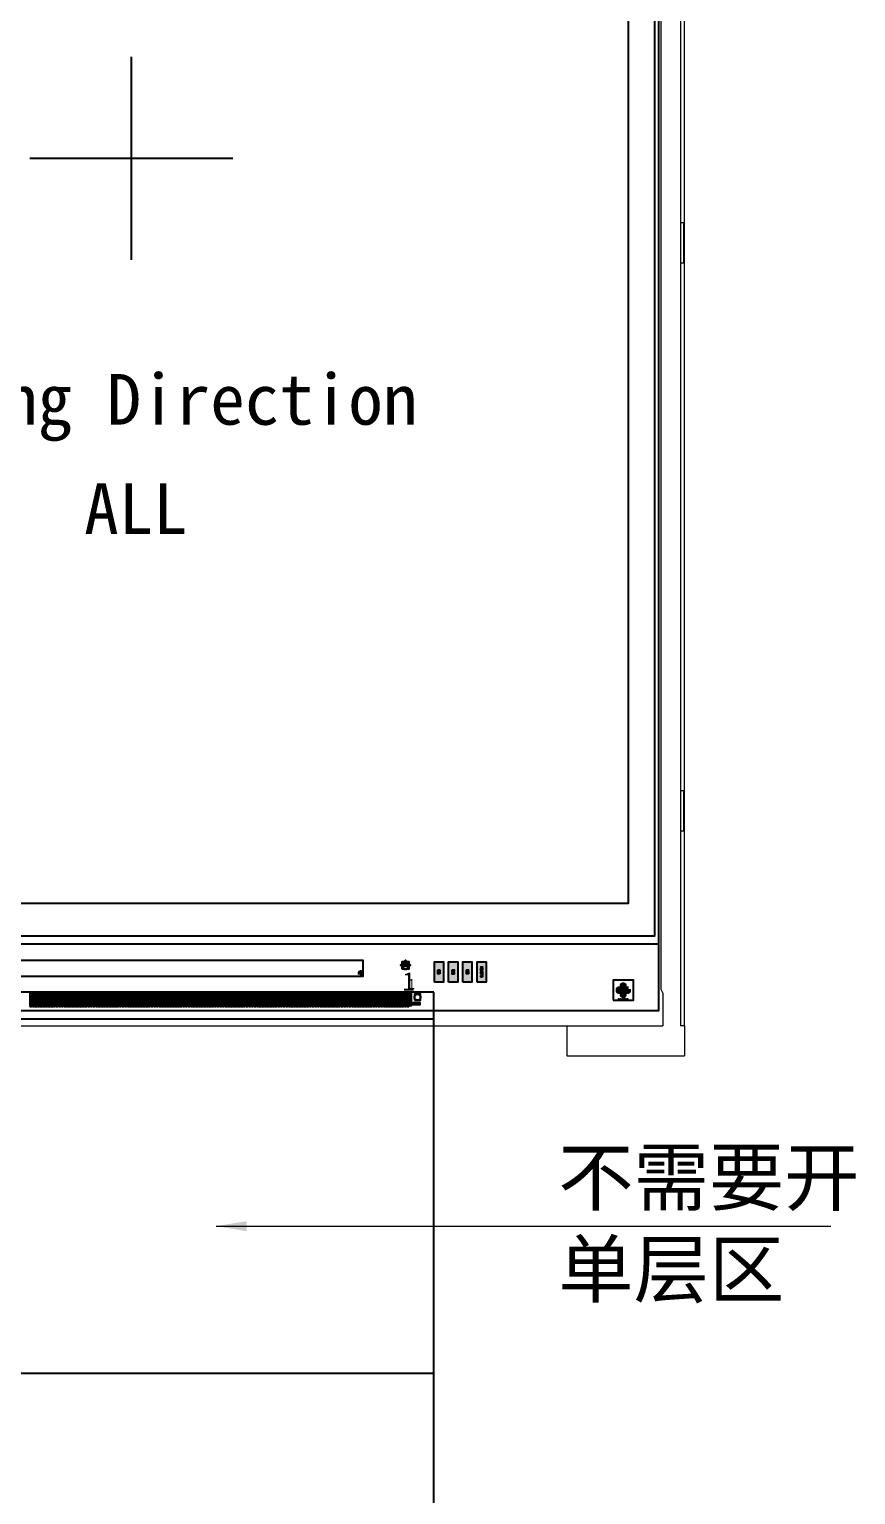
# Model space of a CAD drawing. Header units: millimetres. Extents: x 3591 to 3921, y -16490 to -16261.
# Drawn here: x 3677.7 to 3718.4, y -16396.8 to -16324.6 of the extents above; entities that cross this region are included whole.
import ezdxf
from ezdxf.enums import TextEntityAlignment as Align

# ---------------------------------------------------------------- set-up
doc = ezdxf.new("R2010")
doc.units = ezdxf.units.MM
doc.layers.get('0').update_dxf_attribs({"lineweight": 20})
doc.layers.add('GATE.drawing', color=3, linetype='Continuous', lineweight=100)
doc.layers.add('L248.drawing', color=211, linetype='Continuous', lineweight=100)
for name, color, linetype in [('HVGA_35_1_new_view_1_BL3', 7, 'Continuous'), ('L114.drawing', 7, 'Continuous'), ('L127.drawing', 7, 'Continuous'), ('L34.drawing', 7, 'Continuous'), ('L4', 120, 'Continuous'), ('L63', 6, 'Continuous'), ('LAYOUT.drawing', 7, 'Continuous'), ('MFPC', 30, 'Continuous'), ('OUTLINE.drawing', 202, 'Continuous'), ('unset.drawing', 7, 'Continuous')]:
    doc.layers.add(name, color=color, linetype=linetype)
doc.styles.add('ROMANS', font='ROMANS.shx')
doc.styles.add('W0$254', font='simplex', dxfattribs={"width": 0.75})
doc.styles.add('宋', font='SimSun.ttf', dxfattribs={"height": 2})
doc.styles.add('宋体', font='SimSun.ttf')
doc.dimstyles.new('DIM', dxfattribs={"dimtxt": 2, "dimasz": 1.5, "dimexe": 0.5, "dimexo": 0.5, "dimgap": 0.5, "dimtad": 0, "dimzin": 9, "dimdsep": 46, "dimtxsty": 'ROMANS', "dimcen": 0, "dimclrd": 3, "dimclre": 3, "dimclrt": 2, "dimadec": 0, "dimazin": 0, "dimtp": 0.01, "dimtm": 0.01, "dimtfac": 0.8, "dimtmove": 0, "dimatfit": 3, "dimfxl": 1, "dimtolj": 1, "dimlwd": 18, "dimlwe": 18, "dimarcsym": 0})

# ---------------------------------------------------------------- blocks, each defined once
blk = doc.blocks.new('CELLTEST_PAD')
at = {"linetype": 'Continuous'}
blk.add_hatch(color=3, dxfattribs=at).paths.add_polyline_path([(-0.225, -0.5), (-0.225, 0.5), (0.225, 0.5), (0.225, -0.5)])
at = {"layer": 'L63', "color": 5, "linetype": 'Continuous'}
blk.add_lwpolyline([(-0.225, -0.5), (-0.225, 0.5), (0.225, 0.5), (0.225, -0.5), (-0.225, -0.5)], close=True, dxfattribs=at)
blk = doc.blocks.new('CT_PAD_ALL')
at = {"layer": 'L4'}
for points in [[(0.9765, 0.662), (0.8765, 0.662), (0.8765, 0.742), (0.8965, 0.762), (0.9565, 0.762), (0.9765, 0.742), (0.9765, 0.682), (0.9565, 0.682), (0.9565, 0.732), (0.9465, 0.742), (0.9065, 0.742), (0.8965, 0.732), (0.8965, 0.682), (0.9765, 0.682), (0.9765, 0.662)], [(33.9165, 0.6645), (33.8365, 0.6645), (33.8365, 0.6805), (33.8845, 0.7285), (33.8365, 0.7285), (33.8365, 0.7445), (33.9165, 0.7445), (33.9165, 0.7285), (33.8685, 0.6805), (33.9165, 0.6805), (33.9165, 0.6645)], [(0.24875, 0.499), (0.20075, 0.499), (0.18475, 0.515), (0.18475, 0.563), (0.20075, 0.579), (0.21675, 0.579), (0.21675, 0.563), (0.20875, 0.563), (0.20075, 0.555), (0.20075, 0.523), (0.20875, 0.515), (0.24075, 0.515), (0.24875, 0.523), (0.24875, 0.555), (0.24075, 0.563), (0.24075, 0.547), (0.23275, 0.547), (0.23275, 0.579), (0.26475, 0.579), (0.26475, 0.571), (0.25675, 0.571), (0.26475, 0.563), (0.26475, 0.515), (0.24875, 0.499)], [(0.24875, 0.414), (0.20075, 0.414), (0.18475, 0.43), (0.18475, 0.478), (0.20075, 0.494), (0.21675, 0.494), (0.21675, 0.478), (0.20875, 0.478), (0.20075, 0.47), (0.20075, 0.438), (0.20875, 0.43), (0.24075, 0.43), (0.24875, 0.438), (0.24875, 0.47), (0.24075, 0.478), (0.24075, 0.462), (0.23275, 0.462), (0.23275, 0.494), (0.26475, 0.494), (0.26475, 0.486), (0.25675, 0.486), (0.26475, 0.478), (0.26475, 0.43), (0.24875, 0.414)], [(0.9765, 0.557), (0.8765, 0.557), (0.8765, 0.637), (0.8965, 0.657), (0.9565, 0.657), (0.9765, 0.637), (0.9765, 0.577), (0.9565, 0.577), (0.9565, 0.627), (0.9465, 0.637), (0.9065, 0.637), (0.8965, 0.627), (0.8965, 0.577), (0.9765, 0.577), (0.9765, 0.557)], [(0.9765, 0.472), (0.9765, 0.532), (0.9565, 0.552), (0.8965, 0.552), (0.8765, 0.532), (0.8765, 0.472), (0.8965, 0.452), (0.9565, 0.452), (0.9765, 0.472), (0.9065, 0.472), (0.8965, 0.482), (0.8965, 0.522), (0.9065, 0.532), (0.9465, 0.532), (0.9565, 0.522), (0.9565, 0.482), (0.9465, 0.472), (0.9765, 0.472)], [(0.9565, 0.242), (0.8965, 0.242), (0.8765, 0.262), (0.8765, 0.322), (0.8965, 0.342), (0.9165, 0.342), (0.9165, 0.322), (0.9065, 0.322), (0.8965, 0.312), (0.8965, 0.272), (0.9065, 0.262), (0.9465, 0.262), (0.9565, 0.272), (0.9565, 0.312), (0.9465, 0.322), (0.9465, 0.302), (0.9365, 0.302), (0.9365, 0.342), (0.9765, 0.342), (0.9765, 0.332), (0.9665, 0.332), (0.9765, 0.322), (0.9765, 0.262), (0.9565, 0.242)], [(0.9565, 0.347), (0.9565, 0.447), (0.9765, 0.447), (0.9765, 0.347), (0.9565, 0.347)], [(1.67725, 0.61025), (1.57725, 0.61025), (1.57725, 0.63025), (1.60725, 0.66025), (1.57725, 0.69025), (1.57725, 0.71025), (1.67725, 0.71025), (1.67725, 0.69025), (1.60725, 0.69025), (1.63725, 0.66025), (1.60725, 0.63025), (1.67725, 0.63025), (1.67725, 0.61025)], [(1.67725, 0.52525), (1.67725, 0.58525), (1.65725, 0.60525), (1.59725, 0.60525), (1.57725, 0.58525), (1.57725, 0.52525), (1.59725, 0.50525), (1.65725, 0.50525), (1.67725, 0.52525), (1.60725, 0.52525), (1.59725, 0.53525), (1.59725, 0.57525), (1.60725, 0.58525), (1.64725, 0.58525), (1.65725, 0.57525), (1.65725, 0.53525), (1.64725, 0.52525), (1.67725, 0.52525)], [(1.65725, 0.40025), (1.59725, 0.40025), (1.57725, 0.42025), (1.57725, 0.48025), (1.59725, 0.50025), (1.61725, 0.50025), (1.61725, 0.48025), (1.60725, 0.48025), (1.59725, 0.47025), (1.59725, 0.43025), (1.60725, 0.42025), (1.64725, 0.42025), (1.65725, 0.43025), (1.65725, 0.47025), (1.64725, 0.48025), (1.63725, 0.48025), (1.63725, 0.50025), (1.65725, 0.50025), (1.67725, 0.48025), (1.67725, 0.42025), (1.65725, 0.40025)], [(1.63725, 0.29525), (1.57725, 0.29525), (1.57725, 0.31525), (1.62725, 0.31525), (1.65725, 0.34525), (1.62725, 0.37525), (1.57725, 0.37525), (1.57725, 0.39525), (1.63725, 0.39525), (1.67725, 0.35525), (1.67725, 0.33525), (1.63725, 0.29525)], [(31.82425, 0.50925), (31.72425, 0.50925), (31.72425, 0.58925), (31.74425, 0.60925), (31.76425, 0.60925), (31.77425, 0.59925), (31.78425, 0.60925), (31.80425, 0.60925), (31.82425, 0.58925), (31.82425, 0.52925), (31.80425, 0.52925), (31.80425, 0.57925), (31.79425, 0.58925), (31.78425, 0.57925), (31.78425, 0.52925), (31.76425, 0.52925), (31.76425, 0.57925), (31.75425, 0.58925), (31.74425, 0.57925), (31.74425, 0.52925), (31.82425, 0.52925), (31.82425, 0.50925)], [(31.82425, 0.40425), (31.72425, 0.40425), (31.72425, 0.48425), (31.74425, 0.50425), (31.80425, 0.50425), (31.82425, 0.48425), (31.82425, 0.42425), (31.80425, 0.42425), (31.80425, 0.47425), (31.79425, 0.48425), (31.75425, 0.48425), (31.74425, 0.47425), (31.74425, 0.42425), (31.82425, 0.42425), (31.82425, 0.40425)], [(32.5045, 0.498), (32.4445, 0.498), (32.4245, 0.518), (32.4245, 0.578), (32.4445, 0.598), (32.4645, 0.598), (32.4645, 0.578), (32.4545, 0.578), (32.4445, 0.568), (32.4445, 0.528), (32.4545, 0.518), (32.4945, 0.518), (32.5045, 0.528), (32.5045, 0.568), (32.4945, 0.578), (32.4945, 0.558), (32.4845, 0.558), (32.4845, 0.598), (32.5245, 0.598), (32.5245, 0.588), (32.5145, 0.588), (32.5245, 0.578), (32.5245, 0.518), (32.5045, 0.498)], [(32.5245, 0.393), (32.4245, 0.393), (32.4245, 0.473), (32.4445, 0.493), (32.5045, 0.493), (32.5245, 0.473), (32.5245, 0.413), (32.5045, 0.413), (32.5045, 0.463), (32.4945, 0.473), (32.4545, 0.473), (32.4445, 0.463), (32.4445, 0.413), (32.5245, 0.413), (32.5245, 0.393)], [(33.2275, 0.50625), (33.1275, 0.50625), (33.1275, 0.58625), (33.1475, 0.60625), (33.1675, 0.60625), (33.1775, 0.59625), (33.1875, 0.60625), (33.2275, 0.60625), (33.2275, 0.58625), (33.1975, 0.58625), (33.1875, 0.57625), (33.1875, 0.52625), (33.1675, 0.52625), (33.1675, 0.57625), (33.1575, 0.58625), (33.1475, 0.57625), (33.1475, 0.52625), (33.2275, 0.52625), (33.2275, 0.50625)], [(33.2275, 0.40125), (33.1275, 0.40125), (33.1275, 0.48125), (33.1475, 0.50125), (33.2075, 0.50125), (33.2275, 0.48125), (33.2275, 0.42125), (33.2075, 0.42125), (33.2075, 0.47125), (33.1975, 0.48125), (33.1575, 0.48125), (33.1475, 0.47125), (33.1475, 0.42125), (33.2275, 0.42125), (33.2275, 0.40125)], [(33.9165, 0.5795), (33.8365, 0.5795), (33.8365, 0.6595), (33.8525, 0.6595), (33.8525, 0.5955), (33.8685, 0.5955), (33.8685, 0.6435), (33.8845, 0.6435), (33.8845, 0.5955), (33.9005, 0.5955), (33.9005, 0.6595), (33.9165, 0.6595), (33.9165, 0.5795)], [(33.8845, 0.4945), (33.8365, 0.4945), (33.8365, 0.5105), (33.8765, 0.5105), (33.9005, 0.5345), (33.8765, 0.5585), (33.8365, 0.5585), (33.8365, 0.5745), (33.8845, 0.5745), (33.9165, 0.5425), (33.9165, 0.5265), (33.8845, 0.4945)], [(33.9165, 0.4095), (33.8365, 0.4095), (33.8365, 0.4895), (33.8525, 0.4895), (33.8525, 0.4255), (33.8685, 0.4255), (33.8685, 0.4735), (33.8845, 0.4735), (33.8845, 0.4255), (33.9005, 0.4255), (33.9005, 0.4895), (33.9165, 0.4895), (33.9165, 0.4095)], [(33.9005, 0.2395), (33.8525, 0.2395), (33.8365, 0.2555), (33.8365, 0.3035), (33.8525, 0.3195), (33.8685, 0.3195), (33.8685, 0.3035), (33.8605, 0.3035), (33.8525, 0.2955), (33.8525, 0.2635), (33.8605, 0.2555), (33.8925, 0.2555), (33.9005, 0.2635), (33.9005, 0.2955), (33.8925, 0.3035), (33.8925, 0.2875), (33.8845, 0.2875), (33.8845, 0.3195), (33.9165, 0.3195), (33.9165, 0.3115), (33.9085, 0.3115), (33.9165, 0.3035), (33.9165, 0.2555), (33.9005, 0.2395)], [(33.9005, 0.3245), (33.9005, 0.4045), (33.9165, 0.4045), (33.9165, 0.3245), (33.9005, 0.3245)]]:
    blk.add_lwpolyline(points, close=True, dxfattribs=at)
at = {"row_count": 1, "row_spacing": 0.6, "column_spacing": 0.7}
for p, column_count in [((0.225, 0.5), 3), ((31.775, 0.5), 4)]:
    blk.add_blockref('CELLTEST_PAD', p, dxfattribs=dict(at, column_count=column_count))
blk = doc.blocks.new('CT_ALL')
blk.add_blockref('CT_PAD_ALL', (5.46625, 0))
blk = doc.blocks.new('zw$1101')
at = {"layer": 'GATE.drawing'}
for points in [[(13.5, -39.84422), (13.42929, -39.77351), (13.5, -39.7028), (13.57071, -39.77351)], [(24.48, -40.95), (24.28, -40.95), (24.28, -40.75), (24.18, -40.75), (24.18, -40.95), (23.98, -40.95), (23.98, -41.05), (24.18, -41.05), (24.18, -41.25), (24.28, -41.25), (24.28, -41.05), (24.48, -41.05)]]:
    blk.add_hatch(color=4, dxfattribs=at).paths.add_polyline_path(points)
at = {"layer": 'GATE.drawing', "linetype": 'Continuous'}
h = blk.add_hatch(color=4, dxfattribs=at)
h.paths.add_polyline_path([(11.26, -40.2335), (11.26, -40.1535), (11.34, -40.1535), (11.34, -40.2335)])
h.paths.add_polyline_path([(11.275, -40.1835), (11.275, -40.2035), (11.29, -40.2035), (11.29, -40.2185), (11.31, -40.2185), (11.31, -40.2035), (11.325, -40.2035), (11.325, -40.1835), (11.31, -40.1835), (11.31, -40.1685), (11.29, -40.1685), (11.29, -40.1835)], flags=16)
h.paths.add_polyline_path([(11.315, -40.1785), (11.315, -40.1685), (11.325, -40.1685), (11.325, -40.1785)], flags=16)
h.paths.add_polyline_path([(11.26214, -40.18118), (11.26214, -40.20582), (11.33786, -40.20582), (11.33786, -40.18118)], flags=8)
at = {"layer": 'GATE.drawing', "color": 4}
for points in [[(13.5, -39.84422), (13.42929, -39.77351), (13.5, -39.7028), (13.57071, -39.77351), (13.5, -39.84422)], [(24.48, -40.95), (24.28, -40.95), (24.28, -40.75), (24.18, -40.75), (24.18, -40.95), (23.98, -40.95), (23.98, -41.05), (24.18, -41.05), (24.18, -41.25), (24.28, -41.25), (24.28, -41.05), (24.48, -41.05), (24.48, -40.95)]]:
    blk.add_lwpolyline(points, close=True, dxfattribs=at)
at = {"layer": 'L114.drawing', "color": 4}
blk.add_lwpolyline([(11.31, -40.2185), (11.31, -40.2035), (11.325, -40.2035), (11.325, -40.1835), (11.31, -40.1835), (11.31, -40.1685), (11.29, -40.1685), (11.29, -40.1835), (11.275, -40.1835), (11.275, -40.2035), (11.29, -40.2035), (11.29, -40.2185), (11.31, -40.2185)], close=True, dxfattribs=at)
at = {"layer": 'L248.drawing', "color": 4}
blk.add_lwpolyline([(11.26, -40.2335), (11.34, -40.2335), (11.34, -40.1535), (11.26, -40.1535), (11.26, -40.2335)], close=True, dxfattribs=at)
at = {"layer": 'L34.drawing', "color": 4}
for points in [[(11.31, -40.2185), (11.31, -40.2035), (11.325, -40.2035), (11.325, -40.1835), (11.31, -40.1835), (11.31, -40.1685), (11.29, -40.1685), (11.29, -40.1835), (11.275, -40.1835), (11.275, -40.2035), (11.29, -40.2035), (11.29, -40.2185), (11.31, -40.2185)], [(11.315, -40.1785), (11.325, -40.1785), (11.325, -40.1685), (11.315, -40.1685), (11.315, -40.1785)]]:
    blk.add_lwpolyline(points, close=True, dxfattribs=at)
at = {"layer": 'LAYOUT.drawing', "color": 4}
for p, q in [((0, -5), (0, 5)), ((-5, 0), (5, 0))]:
    blk.add_line(p, q, dxfattribs=at)
for points in [[(-25.98, -42), (25.98, -42), (25.98, 38.22), (-25.98, 38.22), (-25.98, -42)], [(-25.98, -38.72), (25.98, -38.72), (25.98, 38.22), (-25.98, 38.22), (-25.98, -38.72)], [(13.94, -41.5), (14.24, -41.5), (14.24, -41.2), (13.94, -41.2), (13.94, -41.5)]]:
    blk.add_lwpolyline(points, close=True, dxfattribs=at)
at = {"layer": 'LAYOUT.drawing', "color": 6}
blk.add_lwpolyline([(-25.78, -38.32), (25.78, -38.32), (25.78, 38.02), (-25.78, 38.02)], close=True, dxfattribs=at)
at = {"layer": 'OUTLINE.drawing', "color": 4}
for points in [[(-24.48, -36.72), (24.48, -36.72), (24.48, 36.72), (-24.48, 36.72), (-24.48, -36.72)], [(13.5, -40.021), (13.25251, -39.77351), (13.5, -39.52602), (13.74749, -39.77351), (13.5, -40.021)], [(13.5, -40.021), (13.25251, -39.77351), (13.5, -39.52602), (13.74749, -39.77351), (13.5, -40.021)], [(13.325, -39.9485), (13.675, -39.9485), (13.675, -39.5985), (13.325, -39.5985), (13.325, -39.9485)], [(-5.0105, -41.8), (-4.9195, -41.8), (-4.9195, -41.1), (-5.0105, -41.1), (-5.0105, -41.8)], [(-5.0105, -41.8), (-4.9195, -41.8), (-4.9195, -41.1), (-5.0105, -41.1), (-5.0105, -41.8)], [(-4.8805, -41.8), (-4.7895, -41.8), (-4.7895, -41.1), (-4.8805, -41.1), (-4.8805, -41.8)], [(-4.8805, -41.8), (-4.7895, -41.8), (-4.7895, -41.1), (-4.8805, -41.1), (-4.8805, -41.8)], [(-4.7505, -41.8), (-4.6595, -41.8), (-4.6595, -41.1), (-4.7505, -41.1), (-4.7505, -41.8)], [(-4.7505, -41.8), (-4.6595, -41.8), (-4.6595, -41.1), (-4.7505, -41.1), (-4.7505, -41.8)], [(-4.6205, -41.8), (-4.5295, -41.8), (-4.5295, -41.1), (-4.6205, -41.1), (-4.6205, -41.8)], [(-4.6205, -41.8), (-4.5295, -41.8), (-4.5295, -41.1), (-4.6205, -41.1), (-4.6205, -41.8)], [(-4.4905, -41.8), (-4.3995, -41.8), (-4.3995, -41.1), (-4.4905, -41.1), (-4.4905, -41.8)], [(-4.4905, -41.8), (-4.3995, -41.8), (-4.3995, -41.1), (-4.4905, -41.1), (-4.4905, -41.8)], [(-4.3605, -41.8), (-4.2695, -41.8), (-4.2695, -41.1), (-4.3605, -41.1), (-4.3605, -41.8)], [(-4.3605, -41.8), (-4.2695, -41.8), (-4.2695, -41.1), (-4.3605, -41.1), (-4.3605, -41.8)], [(-4.2305, -41.8), (-4.1395, -41.8), (-4.1395, -41.1), (-4.2305, -41.1), (-4.2305, -41.8)], [(-4.2305, -41.8), (-4.1395, -41.8), (-4.1395, -41.1), (-4.2305, -41.1), (-4.2305, -41.8)], [(-4.1005, -41.8), (-4.0095, -41.8), (-4.0095, -41.1), (-4.1005, -41.1), (-4.1005, -41.8)], [(-4.1005, -41.8), (-4.0095, -41.8), (-4.0095, -41.1), (-4.1005, -41.1), (-4.1005, -41.8)], [(-3.9705, -41.8), (-3.8795, -41.8), (-3.8795, -41.1), (-3.9705, -41.1), (-3.9705, -41.8)], [(-3.9705, -41.8), (-3.8795, -41.8), (-3.8795, -41.1), (-3.9705, -41.1), (-3.9705, -41.8)], [(-3.8405, -41.8), (-3.7495, -41.8), (-3.7495, -41.1), (-3.8405, -41.1), (-3.8405, -41.8)], [(-3.8405, -41.8), (-3.7495, -41.8), (-3.7495, -41.1), (-3.8405, -41.1), (-3.8405, -41.8)], [(-3.7105, -41.8), (-3.6195, -41.8), (-3.6195, -41.1), (-3.7105, -41.1), (-3.7105, -41.8)], [(-3.7105, -41.8), (-3.6195, -41.8), (-3.6195, -41.1), (-3.7105, -41.1), (-3.7105, -41.8)], [(-3.5805, -41.8), (-3.4895, -41.8), (-3.4895, -41.1), (-3.5805, -41.1), (-3.5805, -41.8)], [(-3.5805, -41.8), (-3.4895, -41.8), (-3.4895, -41.1), (-3.5805, -41.1), (-3.5805, -41.8)], [(-3.4505, -41.8), (-3.3595, -41.8), (-3.3595, -41.1), (-3.4505, -41.1), (-3.4505, -41.8)], [(-3.4505, -41.8), (-3.3595, -41.8), (-3.3595, -41.1), (-3.4505, -41.1), (-3.4505, -41.8)], [(-3.3205, -41.8), (-3.2295, -41.8), (-3.2295, -41.1), (-3.3205, -41.1), (-3.3205, -41.8)], [(-3.3205, -41.8), (-3.2295, -41.8), (-3.2295, -41.1), (-3.3205, -41.1), (-3.3205, -41.8)], [(-3.1905, -41.8), (-3.0995, -41.8), (-3.0995, -41.1), (-3.1905, -41.1), (-3.1905, -41.8)], [(-3.1905, -41.8), (-3.0995, -41.8), (-3.0995, -41.1), (-3.1905, -41.1), (-3.1905, -41.8)], [(-3.0605, -41.8), (-2.9695, -41.8), (-2.9695, -41.1), (-3.0605, -41.1), (-3.0605, -41.8)], [(-3.0605, -41.8), (-2.9695, -41.8), (-2.9695, -41.1), (-3.0605, -41.1), (-3.0605, -41.8)], [(-2.9305, -41.8), (-2.8395, -41.8), (-2.8395, -41.1), (-2.9305, -41.1), (-2.9305, -41.8)], [(-2.9305, -41.8), (-2.8395, -41.8), (-2.8395, -41.1), (-2.9305, -41.1), (-2.9305, -41.8)], [(-2.8005, -41.8), (-2.7095, -41.8), (-2.7095, -41.1), (-2.8005, -41.1), (-2.8005, -41.8)], [(-2.8005, -41.8), (-2.7095, -41.8), (-2.7095, -41.1), (-2.8005, -41.1), (-2.8005, -41.8)], [(-2.6705, -41.8), (-2.5795, -41.8), (-2.5795, -41.1), (-2.6705, -41.1), (-2.6705, -41.8)], [(-2.6705, -41.8), (-2.5795, -41.8), (-2.5795, -41.1), (-2.6705, -41.1), (-2.6705, -41.8)], [(-2.5405, -41.8), (-2.4495, -41.8), (-2.4495, -41.1), (-2.5405, -41.1), (-2.5405, -41.8)], [(-2.5405, -41.8), (-2.4495, -41.8), (-2.4495, -41.1), (-2.5405, -41.1), (-2.5405, -41.8)], [(-2.4105, -41.8), (-2.3195, -41.8), (-2.3195, -41.1), (-2.4105, -41.1), (-2.4105, -41.8)], [(-2.4105, -41.8), (-2.3195, -41.8), (-2.3195, -41.1), (-2.4105, -41.1), (-2.4105, -41.8)], [(-2.2805, -41.8), (-2.1895, -41.8), (-2.1895, -41.1), (-2.2805, -41.1), (-2.2805, -41.8)], [(-2.2805, -41.8), (-2.1895, -41.8), (-2.1895, -41.1), (-2.2805, -41.1), (-2.2805, -41.8)], [(-2.1505, -41.8), (-2.0595, -41.8), (-2.0595, -41.1), (-2.1505, -41.1), (-2.1505, -41.8)], [(-2.1505, -41.8), (-2.0595, -41.8), (-2.0595, -41.1), (-2.1505, -41.1), (-2.1505, -41.8)], [(-2.0205, -41.8), (-1.9295, -41.8), (-1.9295, -41.1), (-2.0205, -41.1), (-2.0205, -41.8)], [(-2.0205, -41.8), (-1.9295, -41.8), (-1.9295, -41.1), (-2.0205, -41.1), (-2.0205, -41.8)], [(-1.8905, -41.8), (-1.7995, -41.8), (-1.7995, -41.1), (-1.8905, -41.1), (-1.8905, -41.8)], [(-1.8905, -41.8), (-1.7995, -41.8), (-1.7995, -41.1), (-1.8905, -41.1), (-1.8905, -41.8)], [(-1.7605, -41.8), (-1.6695, -41.8), (-1.6695, -41.1), (-1.7605, -41.1), (-1.7605, -41.8)], [(-1.7605, -41.8), (-1.6695, -41.8), (-1.6695, -41.1), (-1.7605, -41.1), (-1.7605, -41.8)], [(-1.6305, -41.8), (-1.5395, -41.8), (-1.5395, -41.1), (-1.6305, -41.1), (-1.6305, -41.8)], [(-1.6305, -41.8), (-1.5395, -41.8), (-1.5395, -41.1), (-1.6305, -41.1), (-1.6305, -41.8)], [(-1.5005, -41.8), (-1.4095, -41.8), (-1.4095, -41.1), (-1.5005, -41.1), (-1.5005, -41.8)], [(-1.5005, -41.8), (-1.4095, -41.8), (-1.4095, -41.1), (-1.5005, -41.1), (-1.5005, -41.8)], [(-1.3705, -41.8), (-1.2795, -41.8), (-1.2795, -41.1), (-1.3705, -41.1), (-1.3705, -41.8)], [(-1.3705, -41.8), (-1.2795, -41.8), (-1.2795, -41.1), (-1.3705, -41.1), (-1.3705, -41.8)], [(-1.2405, -41.8), (-1.1495, -41.8), (-1.1495, -41.1), (-1.2405, -41.1), (-1.2405, -41.8)], [(-1.2405, -41.8), (-1.1495, -41.8), (-1.1495, -41.1), (-1.2405, -41.1), (-1.2405, -41.8)], [(-1.1105, -41.8), (-1.0195, -41.8), (-1.0195, -41.1), (-1.1105, -41.1), (-1.1105, -41.8)], [(-1.1105, -41.8), (-1.0195, -41.8), (-1.0195, -41.1), (-1.1105, -41.1), (-1.1105, -41.8)], [(-0.9805, -41.8), (-0.8895, -41.8), (-0.8895, -41.1), (-0.9805, -41.1), (-0.9805, -41.8)], [(-0.9805, -41.8), (-0.8895, -41.8), (-0.8895, -41.1), (-0.9805, -41.1), (-0.9805, -41.8)], [(-0.8505, -41.8), (-0.7595, -41.8), (-0.7595, -41.1), (-0.8505, -41.1), (-0.8505, -41.8)], [(-0.8505, -41.8), (-0.7595, -41.8), (-0.7595, -41.1), (-0.8505, -41.1), (-0.8505, -41.8)], [(-0.7205, -41.8), (-0.6295, -41.8), (-0.6295, -41.1), (-0.7205, -41.1), (-0.7205, -41.8)], [(-0.7205, -41.8), (-0.6295, -41.8), (-0.6295, -41.1), (-0.7205, -41.1), (-0.7205, -41.8)], [(-0.5905, -41.8), (-0.4995, -41.8), (-0.4995, -41.1), (-0.5905, -41.1), (-0.5905, -41.8)], [(-0.5905, -41.8), (-0.4995, -41.8), (-0.4995, -41.1), (-0.5905, -41.1), (-0.5905, -41.8)], [(-0.4605, -41.8), (-0.3695, -41.8), (-0.3695, -41.1), (-0.4605, -41.1), (-0.4605, -41.8)], [(-0.4605, -41.8), (-0.3695, -41.8), (-0.3695, -41.1), (-0.4605, -41.1), (-0.4605, -41.8)], [(-0.3305, -41.8), (-0.2395, -41.8), (-0.2395, -41.1), (-0.3305, -41.1), (-0.3305, -41.8)], [(-0.3305, -41.8), (-0.2395, -41.8), (-0.2395, -41.1), (-0.3305, -41.1), (-0.3305, -41.8)], [(-0.2005, -41.8), (-0.1095, -41.8), (-0.1095, -41.1), (-0.2005, -41.1), (-0.2005, -41.8)], [(-0.2005, -41.8), (-0.1095, -41.8), (-0.1095, -41.1), (-0.2005, -41.1), (-0.2005, -41.8)], [(-0.0705, -41.8), (0.0205, -41.8), (0.0205, -41.1), (-0.0705, -41.1), (-0.0705, -41.8)], [(-0.0705, -41.8), (0.0205, -41.8), (0.0205, -41.1), (-0.0705, -41.1), (-0.0705, -41.8)], [(0.0595, -41.8), (0.1505, -41.8), (0.1505, -41.1), (0.0595, -41.1), (0.0595, -41.8)], [(0.0595, -41.8), (0.1505, -41.8), (0.1505, -41.1), (0.0595, -41.1), (0.0595, -41.8)], [(0.1895, -41.8), (0.2805, -41.8), (0.2805, -41.1), (0.1895, -41.1), (0.1895, -41.8)], [(0.1895, -41.8), (0.2805, -41.8), (0.2805, -41.1), (0.1895, -41.1), (0.1895, -41.8)], [(0.3195, -41.8), (0.4105, -41.8), (0.4105, -41.1), (0.3195, -41.1), (0.3195, -41.8)], [(0.3195, -41.8), (0.4105, -41.8), (0.4105, -41.1), (0.3195, -41.1), (0.3195, -41.8)], [(0.4495, -41.8), (0.5405, -41.8), (0.5405, -41.1), (0.4495, -41.1), (0.4495, -41.8)], [(0.4495, -41.8), (0.5405, -41.8), (0.5405, -41.1), (0.4495, -41.1), (0.4495, -41.8)], [(0.5795, -41.8), (0.6705, -41.8), (0.6705, -41.1), (0.5795, -41.1), (0.5795, -41.8)], [(0.5795, -41.8), (0.6705, -41.8), (0.6705, -41.1), (0.5795, -41.1), (0.5795, -41.8)], [(0.7095, -41.8), (0.8005, -41.8), (0.8005, -41.1), (0.7095, -41.1), (0.7095, -41.8)], [(0.7095, -41.8), (0.8005, -41.8), (0.8005, -41.1), (0.7095, -41.1), (0.7095, -41.8)], [(0.8395, -41.8), (0.9305, -41.8), (0.9305, -41.1), (0.8395, -41.1), (0.8395, -41.8)], [(0.8395, -41.8), (0.9305, -41.8), (0.9305, -41.1), (0.8395, -41.1), (0.8395, -41.8)], [(0.9695, -41.8), (1.0605, -41.8), (1.0605, -41.1), (0.9695, -41.1), (0.9695, -41.8)], [(0.9695, -41.8), (1.0605, -41.8), (1.0605, -41.1), (0.9695, -41.1), (0.9695, -41.8)], [(1.0995, -41.8), (1.1905, -41.8), (1.1905, -41.1), (1.0995, -41.1), (1.0995, -41.8)], [(1.0995, -41.8), (1.1905, -41.8), (1.1905, -41.1), (1.0995, -41.1), (1.0995, -41.8)], [(1.2295, -41.8), (1.3205, -41.8), (1.3205, -41.1), (1.2295, -41.1), (1.2295, -41.8)], [(1.2295, -41.8), (1.3205, -41.8), (1.3205, -41.1), (1.2295, -41.1), (1.2295, -41.8)], [(1.3595, -41.8), (1.4505, -41.8), (1.4505, -41.1), (1.3595, -41.1), (1.3595, -41.8)], [(1.3595, -41.8), (1.4505, -41.8), (1.4505, -41.1), (1.3595, -41.1), (1.3595, -41.8)], [(1.4895, -41.8), (1.5805, -41.8), (1.5805, -41.1), (1.4895, -41.1), (1.4895, -41.8)], [(1.4895, -41.8), (1.5805, -41.8), (1.5805, -41.1), (1.4895, -41.1), (1.4895, -41.8)], [(1.6195, -41.8), (1.7105, -41.8), (1.7105, -41.1), (1.6195, -41.1), (1.6195, -41.8)], [(1.6195, -41.8), (1.7105, -41.8), (1.7105, -41.1), (1.6195, -41.1), (1.6195, -41.8)], [(1.7495, -41.8), (1.8405, -41.8), (1.8405, -41.1), (1.7495, -41.1), (1.7495, -41.8)], [(1.7495, -41.8), (1.8405, -41.8), (1.8405, -41.1), (1.7495, -41.1), (1.7495, -41.8)], [(1.8795, -41.8), (1.9705, -41.8), (1.9705, -41.1), (1.8795, -41.1), (1.8795, -41.8)], [(1.8795, -41.8), (1.9705, -41.8), (1.9705, -41.1), (1.8795, -41.1), (1.8795, -41.8)], [(2.0095, -41.8), (2.1005, -41.8), (2.1005, -41.1), (2.0095, -41.1), (2.0095, -41.8)], [(2.0095, -41.8), (2.1005, -41.8), (2.1005, -41.1), (2.0095, -41.1), (2.0095, -41.8)], [(2.1395, -41.8), (2.2305, -41.8), (2.2305, -41.1), (2.1395, -41.1), (2.1395, -41.8)], [(2.1395, -41.8), (2.2305, -41.8), (2.2305, -41.1), (2.1395, -41.1), (2.1395, -41.8)], [(2.2695, -41.8), (2.3605, -41.8), (2.3605, -41.1), (2.2695, -41.1), (2.2695, -41.8)], [(2.2695, -41.8), (2.3605, -41.8), (2.3605, -41.1), (2.2695, -41.1), (2.2695, -41.8)], [(2.3995, -41.8), (2.4905, -41.8), (2.4905, -41.1), (2.3995, -41.1), (2.3995, -41.8)], [(2.3995, -41.8), (2.4905, -41.8), (2.4905, -41.1), (2.3995, -41.1), (2.3995, -41.8)], [(2.5295, -41.8), (2.6205, -41.8), (2.6205, -41.1), (2.5295, -41.1), (2.5295, -41.8)], [(2.5295, -41.8), (2.6205, -41.8), (2.6205, -41.1), (2.5295, -41.1), (2.5295, -41.8)], [(2.6595, -41.8), (2.7505, -41.8), (2.7505, -41.1), (2.6595, -41.1), (2.6595, -41.8)], [(2.6595, -41.8), (2.7505, -41.8), (2.7505, -41.1), (2.6595, -41.1), (2.6595, -41.8)], [(2.7895, -41.8), (2.8805, -41.8), (2.8805, -41.1), (2.7895, -41.1), (2.7895, -41.8)], [(2.7895, -41.8), (2.8805, -41.8), (2.8805, -41.1), (2.7895, -41.1), (2.7895, -41.8)], [(2.9195, -41.8), (3.0105, -41.8), (3.0105, -41.1), (2.9195, -41.1), (2.9195, -41.8)], [(2.9195, -41.8), (3.0105, -41.8), (3.0105, -41.1), (2.9195, -41.1), (2.9195, -41.8)], [(3.0495, -41.8), (3.1405, -41.8), (3.1405, -41.1), (3.0495, -41.1), (3.0495, -41.8)], [(3.0495, -41.8), (3.1405, -41.8), (3.1405, -41.1), (3.0495, -41.1), (3.0495, -41.8)], [(3.1795, -41.8), (3.2705, -41.8), (3.2705, -41.1), (3.1795, -41.1), (3.1795, -41.8)], [(3.1795, -41.8), (3.2705, -41.8), (3.2705, -41.1), (3.1795, -41.1), (3.1795, -41.8)], [(3.3095, -41.8), (3.4005, -41.8), (3.4005, -41.1), (3.3095, -41.1), (3.3095, -41.8)], [(3.3095, -41.8), (3.4005, -41.8), (3.4005, -41.1), (3.3095, -41.1), (3.3095, -41.8)], [(3.4395, -41.8), (3.5305, -41.8), (3.5305, -41.1), (3.4395, -41.1), (3.4395, -41.8)], [(3.4395, -41.8), (3.5305, -41.8), (3.5305, -41.1), (3.4395, -41.1), (3.4395, -41.8)], [(3.5695, -41.8), (3.6605, -41.8), (3.6605, -41.1), (3.5695, -41.1), (3.5695, -41.8)], [(3.5695, -41.8), (3.6605, -41.8), (3.6605, -41.1), (3.5695, -41.1), (3.5695, -41.8)], [(3.6995, -41.8), (3.7905, -41.8), (3.7905, -41.1), (3.6995, -41.1), (3.6995, -41.8)], [(3.6995, -41.8), (3.7905, -41.8), (3.7905, -41.1), (3.6995, -41.1), (3.6995, -41.8)], [(3.8295, -41.8), (3.9205, -41.8), (3.9205, -41.1), (3.8295, -41.1), (3.8295, -41.8)], [(3.8295, -41.8), (3.9205, -41.8), (3.9205, -41.1), (3.8295, -41.1), (3.8295, -41.8)], [(3.9595, -41.8), (4.0505, -41.8), (4.0505, -41.1), (3.9595, -41.1), (3.9595, -41.8)], [(3.9595, -41.8), (4.0505, -41.8), (4.0505, -41.1), (3.9595, -41.1), (3.9595, -41.8)], [(4.0895, -41.8), (4.1805, -41.8), (4.1805, -41.1), (4.0895, -41.1), (4.0895, -41.8)], [(4.0895, -41.8), (4.1805, -41.8), (4.1805, -41.1), (4.0895, -41.1), (4.0895, -41.8)], [(4.2195, -41.8), (4.3105, -41.8), (4.3105, -41.1), (4.2195, -41.1), (4.2195, -41.8)], [(4.2195, -41.8), (4.3105, -41.8), (4.3105, -41.1), (4.2195, -41.1), (4.2195, -41.8)], [(4.3495, -41.8), (4.4405, -41.8), (4.4405, -41.1), (4.3495, -41.1), (4.3495, -41.8)], [(4.3495, -41.8), (4.4405, -41.8), (4.4405, -41.1), (4.3495, -41.1), (4.3495, -41.8)], [(4.4795, -41.8), (4.5705, -41.8), (4.5705, -41.1), (4.4795, -41.1), (4.4795, -41.8)], [(4.4795, -41.8), (4.5705, -41.8), (4.5705, -41.1), (4.4795, -41.1), (4.4795, -41.8)], [(4.6095, -41.8), (4.7005, -41.8), (4.7005, -41.1), (4.6095, -41.1), (4.6095, -41.8)], [(4.6095, -41.8), (4.7005, -41.8), (4.7005, -41.1), (4.6095, -41.1), (4.6095, -41.8)], [(4.7395, -41.8), (4.8305, -41.8), (4.8305, -41.1), (4.7395, -41.1), (4.7395, -41.8)], [(4.7395, -41.8), (4.8305, -41.8), (4.8305, -41.1), (4.7395, -41.1), (4.7395, -41.8)], [(4.8695, -41.8), (4.9605, -41.8), (4.9605, -41.1), (4.8695, -41.1), (4.8695, -41.8)], [(4.8695, -41.8), (4.9605, -41.8), (4.9605, -41.1), (4.8695, -41.1), (4.8695, -41.8)], [(4.9995, -41.8), (5.0905, -41.8), (5.0905, -41.1), (4.9995, -41.1), (4.9995, -41.8)], [(4.9995, -41.8), (5.0905, -41.8), (5.0905, -41.1), (4.9995, -41.1), (4.9995, -41.8)], [(5.1295, -41.8), (5.2205, -41.8), (5.2205, -41.1), (5.1295, -41.1), (5.1295, -41.8)], [(5.1295, -41.8), (5.2205, -41.8), (5.2205, -41.1), (5.1295, -41.1), (5.1295, -41.8)], [(5.2595, -41.8), (5.3505, -41.8), (5.3505, -41.1), (5.2595, -41.1), (5.2595, -41.8)], [(5.2595, -41.8), (5.3505, -41.8), (5.3505, -41.1), (5.2595, -41.1), (5.2595, -41.8)], [(5.3895, -41.8), (5.4805, -41.8), (5.4805, -41.1), (5.3895, -41.1), (5.3895, -41.8)], [(5.3895, -41.8), (5.4805, -41.8), (5.4805, -41.1), (5.3895, -41.1), (5.3895, -41.8)], [(5.5195, -41.8), (5.6105, -41.8), (5.6105, -41.1), (5.5195, -41.1), (5.5195, -41.8)], [(5.5195, -41.8), (5.6105, -41.8), (5.6105, -41.1), (5.5195, -41.1), (5.5195, -41.8)], [(5.6495, -41.8), (5.7405, -41.8), (5.7405, -41.1), (5.6495, -41.1), (5.6495, -41.8)], [(5.6495, -41.8), (5.7405, -41.8), (5.7405, -41.1), (5.6495, -41.1), (5.6495, -41.8)], [(5.7795, -41.8), (5.8705, -41.8), (5.8705, -41.1), (5.7795, -41.1), (5.7795, -41.8)], [(5.7795, -41.8), (5.8705, -41.8), (5.8705, -41.1), (5.7795, -41.1), (5.7795, -41.8)], [(5.9095, -41.8), (6.0005, -41.8), (6.0005, -41.1), (5.9095, -41.1), (5.9095, -41.8)], [(5.9095, -41.8), (6.0005, -41.8), (6.0005, -41.1), (5.9095, -41.1), (5.9095, -41.8)], [(6.0395, -41.8), (6.1305, -41.8), (6.1305, -41.1), (6.0395, -41.1), (6.0395, -41.8)], [(6.0395, -41.8), (6.1305, -41.8), (6.1305, -41.1), (6.0395, -41.1), (6.0395, -41.8)], [(6.1695, -41.8), (6.2605, -41.8), (6.2605, -41.1), (6.1695, -41.1), (6.1695, -41.8)], [(6.1695, -41.8), (6.2605, -41.8), (6.2605, -41.1), (6.1695, -41.1), (6.1695, -41.8)], [(6.2995, -41.8), (6.3905, -41.8), (6.3905, -41.1), (6.2995, -41.1), (6.2995, -41.8)], [(6.2995, -41.8), (6.3905, -41.8), (6.3905, -41.1), (6.2995, -41.1), (6.2995, -41.8)], [(6.4295, -41.8), (6.5205, -41.8), (6.5205, -41.1), (6.4295, -41.1), (6.4295, -41.8)], [(6.4295, -41.8), (6.5205, -41.8), (6.5205, -41.1), (6.4295, -41.1), (6.4295, -41.8)], [(6.5595, -41.8), (6.6505, -41.8), (6.6505, -41.1), (6.5595, -41.1), (6.5595, -41.8)], [(6.5595, -41.8), (6.6505, -41.8), (6.6505, -41.1), (6.5595, -41.1), (6.5595, -41.8)], [(6.6895, -41.8), (6.7805, -41.8), (6.7805, -41.1), (6.6895, -41.1), (6.6895, -41.8)], [(6.6895, -41.8), (6.7805, -41.8), (6.7805, -41.1), (6.6895, -41.1), (6.6895, -41.8)], [(6.8195, -41.8), (6.9105, -41.8), (6.9105, -41.1), (6.8195, -41.1), (6.8195, -41.8)], [(6.8195, -41.8), (6.9105, -41.8), (6.9105, -41.1), (6.8195, -41.1), (6.8195, -41.8)], [(6.9495, -41.8), (7.0405, -41.8), (7.0405, -41.1), (6.9495, -41.1), (6.9495, -41.8)], [(6.9495, -41.8), (7.0405, -41.8), (7.0405, -41.1), (6.9495, -41.1), (6.9495, -41.8)], [(7.0795, -41.8), (7.1705, -41.8), (7.1705, -41.1), (7.0795, -41.1), (7.0795, -41.8)], [(7.0795, -41.8), (7.1705, -41.8), (7.1705, -41.1), (7.0795, -41.1), (7.0795, -41.8)], [(7.2095, -41.8), (7.3005, -41.8), (7.3005, -41.1), (7.2095, -41.1), (7.2095, -41.8)], [(7.2095, -41.8), (7.3005, -41.8), (7.3005, -41.1), (7.2095, -41.1), (7.2095, -41.8)], [(7.3395, -41.8), (7.4305, -41.8), (7.4305, -41.1), (7.3395, -41.1), (7.3395, -41.8)], [(7.3395, -41.8), (7.4305, -41.8), (7.4305, -41.1), (7.3395, -41.1), (7.3395, -41.8)], [(7.4695, -41.8), (7.5605, -41.8), (7.5605, -41.1), (7.4695, -41.1), (7.4695, -41.8)], [(7.4695, -41.8), (7.5605, -41.8), (7.5605, -41.1), (7.4695, -41.1), (7.4695, -41.8)], [(7.5995, -41.8), (7.6905, -41.8), (7.6905, -41.1), (7.5995, -41.1), (7.5995, -41.8)], [(7.5995, -41.8), (7.6905, -41.8), (7.6905, -41.1), (7.5995, -41.1), (7.5995, -41.8)], [(7.7295, -41.8), (7.8205, -41.8), (7.8205, -41.1), (7.7295, -41.1), (7.7295, -41.8)], [(7.7295, -41.8), (7.8205, -41.8), (7.8205, -41.1), (7.7295, -41.1), (7.7295, -41.8)], [(7.8595, -41.8), (7.9505, -41.8), (7.9505, -41.1), (7.8595, -41.1), (7.8595, -41.8)], [(7.8595, -41.8), (7.9505, -41.8), (7.9505, -41.1), (7.8595, -41.1), (7.8595, -41.8)], [(7.9895, -41.8), (8.0805, -41.8), (8.0805, -41.1), (7.9895, -41.1), (7.9895, -41.8)], [(7.9895, -41.8), (8.0805, -41.8), (8.0805, -41.1), (7.9895, -41.1), (7.9895, -41.8)], [(8.1195, -41.8), (8.2105, -41.8), (8.2105, -41.1), (8.1195, -41.1), (8.1195, -41.8)], [(8.1195, -41.8), (8.2105, -41.8), (8.2105, -41.1), (8.1195, -41.1), (8.1195, -41.8)], [(8.2495, -41.8), (8.3405, -41.8), (8.3405, -41.1), (8.2495, -41.1), (8.2495, -41.8)], [(8.2495, -41.8), (8.3405, -41.8), (8.3405, -41.1), (8.2495, -41.1), (8.2495, -41.8)], [(8.3795, -41.8), (8.4705, -41.8), (8.4705, -41.1), (8.3795, -41.1), (8.3795, -41.8)], [(8.3795, -41.8), (8.4705, -41.8), (8.4705, -41.1), (8.3795, -41.1), (8.3795, -41.8)], [(8.5095, -41.8), (8.6005, -41.8), (8.6005, -41.1), (8.5095, -41.1), (8.5095, -41.8)], [(8.5095, -41.8), (8.6005, -41.8), (8.6005, -41.1), (8.5095, -41.1), (8.5095, -41.8)], [(8.6395, -41.8), (8.7305, -41.8), (8.7305, -41.1), (8.6395, -41.1), (8.6395, -41.8)], [(8.6395, -41.8), (8.7305, -41.8), (8.7305, -41.1), (8.6395, -41.1), (8.6395, -41.8)], [(8.7695, -41.8), (8.8605, -41.8), (8.8605, -41.1), (8.7695, -41.1), (8.7695, -41.8)], [(8.7695, -41.8), (8.8605, -41.8), (8.8605, -41.1), (8.7695, -41.1), (8.7695, -41.8)], [(8.8995, -41.8), (8.9905, -41.8), (8.9905, -41.1), (8.8995, -41.1), (8.8995, -41.8)], [(8.8995, -41.8), (8.9905, -41.8), (8.9905, -41.1), (8.8995, -41.1), (8.8995, -41.8)], [(9.0295, -41.8), (9.1205, -41.8), (9.1205, -41.1), (9.0295, -41.1), (9.0295, -41.8)], [(9.0295, -41.8), (9.1205, -41.8), (9.1205, -41.1), (9.0295, -41.1), (9.0295, -41.8)], [(9.1595, -41.8), (9.2505, -41.8), (9.2505, -41.1), (9.1595, -41.1), (9.1595, -41.8)], [(9.1595, -41.8), (9.2505, -41.8), (9.2505, -41.1), (9.1595, -41.1), (9.1595, -41.8)], [(9.2895, -41.8), (9.3805, -41.8), (9.3805, -41.1), (9.2895, -41.1), (9.2895, -41.8)], [(9.2895, -41.8), (9.3805, -41.8), (9.3805, -41.1), (9.2895, -41.1), (9.2895, -41.8)], [(9.4195, -41.8), (9.5105, -41.8), (9.5105, -41.1), (9.4195, -41.1), (9.4195, -41.8)], [(9.4195, -41.8), (9.5105, -41.8), (9.5105, -41.1), (9.4195, -41.1), (9.4195, -41.8)], [(9.5495, -41.8), (9.6405, -41.8), (9.6405, -41.1), (9.5495, -41.1), (9.5495, -41.8)], [(9.5495, -41.8), (9.6405, -41.8), (9.6405, -41.1), (9.5495, -41.1), (9.5495, -41.8)], [(9.6795, -41.8), (9.7705, -41.8), (9.7705, -41.1), (9.6795, -41.1), (9.6795, -41.8)], [(9.6795, -41.8), (9.7705, -41.8), (9.7705, -41.1), (9.6795, -41.1), (9.6795, -41.8)], [(9.8095, -41.8), (9.9005, -41.8), (9.9005, -41.1), (9.8095, -41.1), (9.8095, -41.8)], [(9.8095, -41.8), (9.9005, -41.8), (9.9005, -41.1), (9.8095, -41.1), (9.8095, -41.8)], [(9.9395, -41.8), (10.0305, -41.8), (10.0305, -41.1), (9.9395, -41.1), (9.9395, -41.8)], [(9.9395, -41.8), (10.0305, -41.8), (10.0305, -41.1), (9.9395, -41.1), (9.9395, -41.8)], [(10.0695, -41.8), (10.1605, -41.8), (10.1605, -41.1), (10.0695, -41.1), (10.0695, -41.8)], [(10.0695, -41.8), (10.1605, -41.8), (10.1605, -41.1), (10.0695, -41.1), (10.0695, -41.8)], [(10.1995, -41.8), (10.2905, -41.8), (10.2905, -41.1), (10.1995, -41.1), (10.1995, -41.8)], [(10.1995, -41.8), (10.2905, -41.8), (10.2905, -41.1), (10.1995, -41.1), (10.1995, -41.8)], [(10.3295, -41.8), (10.4205, -41.8), (10.4205, -41.1), (10.3295, -41.1), (10.3295, -41.8)], [(10.3295, -41.8), (10.4205, -41.8), (10.4205, -41.1), (10.3295, -41.1), (10.3295, -41.8)], [(10.4595, -41.8), (10.5505, -41.8), (10.5505, -41.1), (10.4595, -41.1), (10.4595, -41.8)], [(10.4595, -41.8), (10.5505, -41.8), (10.5505, -41.1), (10.4595, -41.1), (10.4595, -41.8)], [(10.5895, -41.8), (10.6805, -41.8), (10.6805, -41.1), (10.5895, -41.1), (10.5895, -41.8)], [(10.5895, -41.8), (10.6805, -41.8), (10.6805, -41.1), (10.5895, -41.1), (10.5895, -41.8)], [(10.7195, -41.8), (10.8105, -41.8), (10.8105, -41.1), (10.7195, -41.1), (10.7195, -41.8)], [(10.7195, -41.8), (10.8105, -41.8), (10.8105, -41.1), (10.7195, -41.1), (10.7195, -41.8)], [(10.8495, -41.8), (10.9405, -41.8), (10.9405, -41.1), (10.8495, -41.1), (10.8495, -41.8)], [(10.8495, -41.8), (10.9405, -41.8), (10.9405, -41.1), (10.8495, -41.1), (10.8495, -41.8)], [(10.9795, -41.8), (11.0705, -41.8), (11.0705, -41.1), (10.9795, -41.1), (10.9795, -41.8)], [(10.9795, -41.8), (11.0705, -41.8), (11.0705, -41.1), (10.9795, -41.1), (10.9795, -41.8)], [(11.1095, -41.8), (11.2005, -41.8), (11.2005, -41.1), (11.1095, -41.1), (11.1095, -41.8)], [(11.1095, -41.8), (11.2005, -41.8), (11.2005, -41.1), (11.1095, -41.1), (11.1095, -41.8)], [(11.2395, -41.8), (11.3305, -41.8), (11.3305, -41.1), (11.2395, -41.1), (11.2395, -41.8)], [(11.2395, -41.8), (11.3305, -41.8), (11.3305, -41.1), (11.2395, -41.1), (11.2395, -41.8)], [(11.3695, -41.8), (11.4605, -41.8), (11.4605, -41.1), (11.3695, -41.1), (11.3695, -41.8)], [(11.3695, -41.8), (11.4605, -41.8), (11.4605, -41.1), (11.3695, -41.1), (11.3695, -41.8)], [(11.4995, -41.8), (11.5905, -41.8), (11.5905, -41.1), (11.4995, -41.1), (11.4995, -41.8)], [(11.4995, -41.8), (11.5905, -41.8), (11.5905, -41.1), (11.4995, -41.1), (11.4995, -41.8)], [(11.6295, -41.8), (11.7205, -41.8), (11.7205, -41.1), (11.6295, -41.1), (11.6295, -41.8)], [(11.6295, -41.8), (11.7205, -41.8), (11.7205, -41.1), (11.6295, -41.1), (11.6295, -41.8)], [(11.7595, -41.8), (11.8505, -41.8), (11.8505, -41.1), (11.7595, -41.1), (11.7595, -41.8)], [(11.7595, -41.8), (11.8505, -41.8), (11.8505, -41.1), (11.7595, -41.1), (11.7595, -41.8)], [(11.8895, -41.8), (11.9805, -41.8), (11.9805, -41.1), (11.8895, -41.1), (11.8895, -41.8)], [(11.8895, -41.8), (11.9805, -41.8), (11.9805, -41.1), (11.8895, -41.1), (11.8895, -41.8)], [(12.0195, -41.8), (12.1105, -41.8), (12.1105, -41.1), (12.0195, -41.1), (12.0195, -41.8)], [(12.0195, -41.8), (12.1105, -41.8), (12.1105, -41.1), (12.0195, -41.1), (12.0195, -41.8)], [(12.1495, -41.8), (12.2405, -41.8), (12.2405, -41.1), (12.1495, -41.1), (12.1495, -41.8)], [(12.1495, -41.8), (12.2405, -41.8), (12.2405, -41.1), (12.1495, -41.1), (12.1495, -41.8)], [(12.2795, -41.8), (12.3705, -41.8), (12.3705, -41.1), (12.2795, -41.1), (12.2795, -41.8)], [(12.2795, -41.8), (12.3705, -41.8), (12.3705, -41.1), (12.2795, -41.1), (12.2795, -41.8)], [(12.4095, -41.8), (12.5005, -41.8), (12.5005, -41.1), (12.4095, -41.1), (12.4095, -41.8)], [(12.4095, -41.8), (12.5005, -41.8), (12.5005, -41.1), (12.4095, -41.1), (12.4095, -41.8)], [(12.5395, -41.8), (12.6305, -41.8), (12.6305, -41.1), (12.5395, -41.1), (12.5395, -41.8)], [(12.5395, -41.8), (12.6305, -41.8), (12.6305, -41.1), (12.5395, -41.1), (12.5395, -41.8)], [(12.6695, -41.8), (12.7605, -41.8), (12.7605, -41.1), (12.6695, -41.1), (12.6695, -41.8)], [(12.6695, -41.8), (12.7605, -41.8), (12.7605, -41.1), (12.6695, -41.1), (12.6695, -41.8)], [(12.7995, -41.8), (12.8905, -41.8), (12.8905, -41.1), (12.7995, -41.1), (12.7995, -41.8)], [(12.7995, -41.8), (12.8905, -41.8), (12.8905, -41.1), (12.7995, -41.1), (12.7995, -41.8)], [(12.9295, -41.8), (13.0205, -41.8), (13.0205, -41.1), (12.9295, -41.1), (12.9295, -41.8)], [(12.9295, -41.8), (13.0205, -41.8), (13.0205, -41.1), (12.9295, -41.1), (12.9295, -41.8)], [(13.0595, -41.8), (13.1505, -41.8), (13.1505, -41.1), (13.0595, -41.1), (13.0595, -41.8)], [(13.0595, -41.8), (13.1505, -41.8), (13.1505, -41.1), (13.0595, -41.1), (13.0595, -41.8)], [(13.1895, -41.8), (13.2805, -41.8), (13.2805, -41.1), (13.1895, -41.1), (13.1895, -41.8)], [(13.1895, -41.8), (13.2805, -41.8), (13.2805, -41.1), (13.1895, -41.1), (13.1895, -41.8)], [(13.3195, -41.8), (13.4105, -41.8), (13.4105, -41.1), (13.3195, -41.1), (13.3195, -41.8)], [(13.3195, -41.8), (13.4105, -41.8), (13.4105, -41.1), (13.3195, -41.1), (13.3195, -41.8)], [(13.4495, -41.8), (13.5405, -41.8), (13.5405, -41.1), (13.4495, -41.1), (13.4495, -41.8)], [(13.4495, -41.8), (13.5405, -41.8), (13.5405, -41.1), (13.4495, -41.1), (13.4495, -41.8)], [(13.5795, -41.8), (13.6705, -41.8), (13.6705, -41.1), (13.5795, -41.1), (13.5795, -41.8)], [(13.5795, -41.8), (13.6705, -41.8), (13.6705, -41.1), (13.5795, -41.1), (13.5795, -41.8)], [(13.7095, -41.75), (13.8005, -41.75), (13.8005, -41.1), (13.7095, -41.1), (13.7095, -41.75)], [(23.73, -41.5), (24.73, -41.5), (24.73, -40.5), (23.73, -40.5), (23.73, -41.5)], [(13.8005, -41.7), (14.225, -41.7), (14.225, -41.62), (13.8005, -41.62), (13.8005, -41.7)], [(13.94, -41.35), (13.94046, -41.33823), (13.94185, -41.32653), (13.94414, -41.31498), (13.94734, -41.30365), (13.95142, -41.2926), (13.95635, -41.2819), (13.9621, -41.27162), (13.96865, -41.26183), (13.97594, -41.25258), (13.98393, -41.24393), (13.99258, -41.23594), (14.00183, -41.22865), (14.01162, -41.2221), (14.0219, -41.21635), (14.0326, -41.21142), (14.04365, -41.20734), (14.05498, -41.20414), (14.06653, -41.20185), (14.07823, -41.20046), (14.09, -41.2), (14.10177, -41.20046), (14.11347, -41.20185), (14.12502, -41.20414), (14.13635, -41.20734), (14.1474, -41.21142), (14.1581, -41.21635), (14.16838, -41.2221), (14.17817, -41.22865), (14.18742, -41.23594), (14.19607, -41.24393), (14.20406, -41.25258), (14.21135, -41.26183), (14.2179, -41.27162), (14.22365, -41.2819), (14.22858, -41.2926), (14.23266, -41.30365), (14.23586, -41.31498), (14.23815, -41.32653), (14.23954, -41.33823), (14.24, -41.35), (14.23954, -41.36177), (14.23815, -41.37347), (14.23586, -41.38502), (14.23266, -41.39635), (14.22858, -41.4074), (14.22365, -41.4181), (14.2179, -41.42838), (14.21135, -41.43817), (14.20406, -41.44742), (14.19607, -41.45607), (14.18742, -41.46406), (14.17817, -41.47135), (14.16838, -41.4779), (14.1581, -41.48365), (14.1474, -41.48858), (14.13635, -41.49266), (14.12502, -41.49586), (14.11347, -41.49815), (14.10177, -41.49954), (14.09, -41.5), (14.07823, -41.49954), (14.06653, -41.49815), (14.05498, -41.49586), (14.04365, -41.49266), (14.0326, -41.48858), (14.0219, -41.48365), (14.01162, -41.4779), (14.00183, -41.47135), (13.99258, -41.46406), (13.98393, -41.45607), (13.97594, -41.44742), (13.96865, -41.43817), (13.9621, -41.42838), (13.95635, -41.4181), (13.95142, -41.4074), (13.94734, -41.39635), (13.94414, -41.38502), (13.94185, -41.37347), (13.94046, -41.36177), (13.94, -41.35)]]:
    blk.add_lwpolyline(points, close=True, dxfattribs=at)
at = {"layer": 'unset.drawing', "color": 4}
blk.add_lwpolyline([(-11.414, -40.3025), (11.414, -40.3025), (11.414, -39.5445), (-11.414, -39.5445), (-11.414, -40.3025)], close=True, dxfattribs=at)
at = {"color": 4}
blk.add_blockref('CT_ALL', (-22.09125, -40.6), dxfattribs=at)
at = {"color": 1, "linetype": 'Continuous', "style": '宋体'}
blk.add_text('1', height=0.90881, dxfattribs=at).set_placement((13.65897, -40.56816), align=Align.MIDDLE_CENTER)
at = {"layer": 'L127.drawing', "color": 4, "insert": (11.3, -40.1935), "char_height": 0.015, "width": 0.08501, "attachment_point": 5, "style": 'W0$254'}
blk.add_mtext('ALIGN_L', dxfattribs=at)
at = {"layer": 'LAYOUT.drawing', "color": 4, "style": '宋'}
for s, p in [('Viewing Direction', (-14.82487, -13.12944)), ('ALL', (-2.32838, -18.51338))]:
    blk.add_text(s, height=2.5, dxfattribs=at).set_placement(p)
at = {"layer": 'OUTLINE.drawing', "color": 4, "insert": (24.223, -41.4321), "char_height": 0.05, "width": 0.64763, "attachment_point": 5, "style": 'W0$254'}
blk.add_mtext('PANEL PROC KEY', dxfattribs=at)

msp = doc.modelspace()

# ---------------------------------------------------------------- linework, layer by layer
at = {"color": 4}
msp.add_line((3709.974, -16373.717), (3709.977, -16292.197), dxfattribs=at)
for p, q in [((3709.774, -16296.147), (3709.774, -16373.717)), ((3709.924, -16334.142), (3709.774, -16334.142)), ((3709.924, -16334.142), (3709.924, -16336.142)), ((3709.924, -16336.142), (3709.774, -16336.142)), ((3709.924, -16362.137), (3709.774, -16362.137)), ((3709.924, -16362.137), (3709.924, -16364.137)), ((3709.924, -16364.137), (3709.774, -16364.137)), ((3704.174, -16373.717), (3704.174, -16375.197)), ((3709.974, -16373.717), (3709.774, -16373.717)), ((3709.974, -16373.717), (3709.974, -16375.197))]:
    msp.add_line(p, q)
at = {"layer": 'HVGA_35_1_new_view_1_BL3', "color": 7, "linetype": 'Continuous', "lineweight": 0}
for p, q in [((3708.804, -16293.747), (3708.804, -16371.919)), ((3708.804, -16371.919), (3708.904, -16372.119)), ((3708.904, -16372.119), (3708.904, -16373.717)), ((3661.494, -16373.717), (3697.625, -16373.717)), ((3697.625, -16373.717), (3704.126, -16373.717)), ((3697.625, -16373.717), (3704.126, -16373.717)), ((3704.126, -16373.717), (3708.904, -16373.717)), ((3704.174, -16375.197), (3709.974, -16375.197))]:
    msp.add_line(p, q, dxfattribs=at)
at = {"layer": 'MFPC'}
for p, q in [((3697.625, -16372.067), (3669.331, -16372.067)), ((3697.625, -16412.447), (3697.625, -16372.067))]:
    msp.add_line(p, q, dxfattribs=at)
at = {"layer": 'MFPC', "color": 5}
for p, q in [((3669.331, -16373.373), (3697.625, -16373.373)), ((3697.625, -16390.862), (3668.831, -16390.862))]:
    msp.add_line(p, q, dxfattribs=at)

# ---------------------------------------------------------------- block references
msp.add_blockref('zw$1101', (3682.724, -16330.967))

# ---------------------------------------------------------------- texts
at = {"color": 30, "insert": (3696.356, -16371.405), "char_height": 0.5, "width": 0.60395, "attachment_point": 1, "style": '宋'}
msp.add_mtext('{\\C256;1}', dxfattribs=at)
at = {"color": 7, "insert": (3703.749, -16379.823), "char_height": 2.72, "width": 15.06291, "attachment_point": 1, "style": '宋'}
msp.add_mtext('不需要开单层区', dxfattribs=at)

# ---------------------------------------------------------------- leaders
at = {"color": 7}
msp.add_leader([(3686.897, -16383.599), (3717.174, -16383.599)], dimstyle='DIM', override={"dimgap": 0.5, "dimtad": 0}, dxfattribs=at)

doc.saveas('drawing.dxf')
